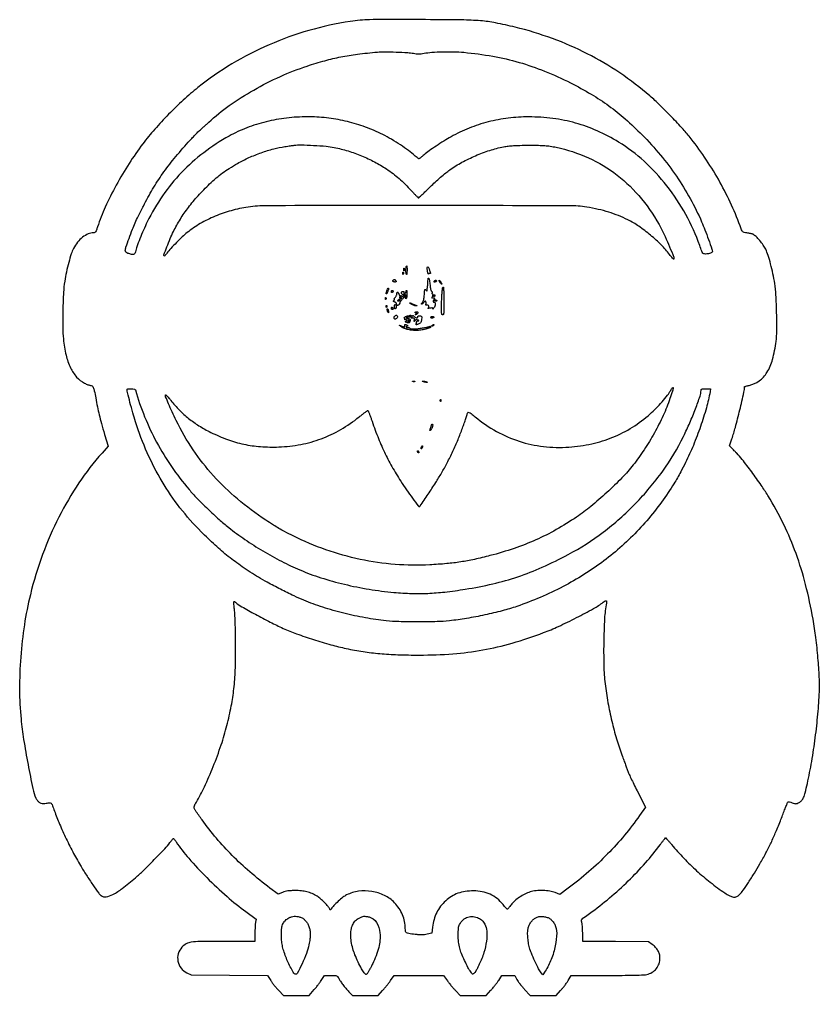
# Model space of a CAD drawing. Extents: x 11 to 928, y 0 to 1120.
import ezdxf

# ---------------------------------------------------------------- set-up
doc = ezdxf.new("R2010")
doc.units = 0

msp = doc.modelspace()

# ---------------------------------------------------------------- linework, layer by layer
for points in [[(389.818686, 1117.468228, 0.032376), (342.463865, 1107.112868, 0.032358), (296.833115, 1090.729299, 0.032629), (254.062883, 1068.753205, 0.034255), (215.241079, 1041.714696, 0.016283), (198.446598, 1027.296746, 0.01361), (181.561841, 1010.950784, 0.013673), (165.687153, 993.809317, 0.017012), (151.935374, 977, 0.020645), (136.213879, 954.524038, 0.017625), (121.499478, 929.630605, 0.01804), (109.018609, 904.598683, 0.026646), (100.073001, 881.75, -0.0104), (98.79971, 878.158347, -0.054123), (97.849834, 876.286667, -0.110689), (96.876877, 875.338402, -0.138245), (95.66847, 874.994423, 0.102295), (89.479532, 873.698234, 0.062265), (83.026398, 869.87635, 0.05686), (77.119327, 864.117761, 0.053928), (72.539734, 857.078411, 0.039915), (70.001192, 850.889284, 0.011732), (67.102955, 841.032811, 0.011911), (64.412083, 829.974684, 0.014249), (62.42565, 819.440638, 0.026118), (61.06152, 806.578717, 0.007575), (60.297537, 786.636826, 0.007671), (60.141197, 766.597261, 0.024201), (60.892071, 753.186736, 0.030586), (63.982114, 734.684137, 0.055096), (69.057398, 720.185081, 0.068787), (76.129878, 709.487336, 0.094264), (85.216756, 702.415814, 0.014855), (87.162714, 701.49104, 0.016097), (89.109263, 700.709645, 0.015768), (90.813333, 700.148695, 0.071742), (91.844312, 700, -0.167371), (93.814019, 699.321654, -0.127822), (95.209, 697.498767, -0.049154), (96.379668, 693.723705, -0.006512), (97.956546, 685.5, 0.006738), (99.917498, 675.298189, 0.009189), (101.977105, 666.163148, 0.00815), (104.559101, 656.315882, 0.003918), (108.174446, 643.769912), (112.247793, 630.039823), (105.309054, 622.269912, 0.034756), (78.752948, 588.014894, 0.030315), (55.840289, 548.852502, 0.029284), (37.107151, 505.775328, 0.027348), (23.043554, 459.818693, 0.022904), (16.192124, 425.398729, 0.019024), (11.994764, 388.293682, 0.01914), (10.649206, 351.266157, 0.024273), (12.376248, 317.088763, 0.014392), (15.36497, 293.831805, 0.007401), (20.374754, 264.888613, 0.005345), (25.86052, 237.386562, 0.053984), (29.47877, 226.298948, 0.065073), (31.305614, 223.340994, 0.091795), (33.660829, 221.339064, 0.095572), (36.500359, 220.363748, 0.076323), (39.742741, 220.402859, -0.013076), (44.925001, 221.123972, -0.177788), (46.747766, 220.678323, -0.154499), (47.970873, 219.142511, -0.009211), (50.014838, 213.5, 0.017214), (55.634565, 198.728874, 0.010966), (63.131296, 181.93709, 0.010723), (71.651757, 164.880359, 0.01294), (80.402744, 149.257709, 0.008378), (87.283599, 138.115792, 0.007951), (94.652037, 127.012409, 0.004947), (101.482439, 117.274592, 0.084753), (104.245409, 114.540662, 0.199077), (109.951271, 113.276716, 0.076914), (117.771436, 115.942604, 0.043948), (128.453955, 122.788394, 0.012726), (143.655055, 135.161561, 0.016198), (152.649729, 143.391723, 0.005569), (165.137361, 155.858825, 0.004935), (177.122284, 168.337608, 0.027417), (183.110632, 175.439673, -0.007858), (184.454168, 177.16574, -0.01177), (185.68565, 178.625811, -0.006806), (186.753212, 179.800106, -0.194731), (187.117114, 179.969079, -0.224291), (187.464358, 179.825849, -0.011258), (188.291973, 178.874178, -0.016277), (189.241273, 177.652839, -0.010892), (190.25005, 176.198335, 0.03404), (204.61941, 157.400255, 0.016253), (225.434775, 135.199974, 0.016123), (248.541185, 113.551381, 0.023789), (270.269936, 96.229451), (282.039872, 87.729459), (281.269936, 84.11473, 0.030173), (280.971822, 82.136022, 0.007359), (280.726169, 78.844382, 0.007516), (280.556554, 75.055929, 0.007428), (280.5, 71.249123), (280.5, 61.998246), (244, 61.977161, 0.002489), (217.440759, 61.829599, 0.032125), (207.55841, 61.089388, 0.088808), (201.773854, 59.197176, 0.08173), (196.813618, 55.376099, 0.119365), (192.603425, 47.91421, 0.118321), (192.255051, 39.327231, 0.116711), (195.852796, 31.427753, 0.113892), (202.636584, 25.89411), (207.5, 23.5), (251.250471, 23.201227), (295.000942, 22.902455), (298.606947, 17.265361, 0.017409), (300.383792, 14.689814, 0.008882), (302.782751, 11.576262, 0.008814), (305.372137, 8.450851, 0.013069), (307.758696, 5.814134), (313.304441, 0), (328.089597, 0), (342.874753, 0), (348.619404, 6.75, 0.007881), (351.036267, 9.682236, 0.006314), (353.548252, 12.9125, 0.006387), (355.796158, 15.95985, 0.016096), (357.331504, 18.25), (360.298951, 23), (367.623796, 23, -0.007077), (372.375536, 22.932737, -0.079837), (374.220971, 22.582328, -0.147339), (375.394302, 21.709542, -0.04147), (376.611335, 19.75, 0.028565), (378.587565, 16.377098, 0.015567), (381.369817, 12.465385, 0.014471), (384.703763, 8.328355, 0.013117), (388.379254, 4.25), (392.416416, 0), (407.107865, 0), (421.799315, 0), (426.967622, 5.654951, 0.010619), (429.235148, 8.244324, 0.006642), (431.783719, 11.365743, 0.006665), (434.213599, 14.50896, 0.012054), (436.105225, 17.154951), (440.074522, 23), (468.449483, 23), (496.824445, 23), (501.327596, 16.75, 0.010762), (503.418611, 13.975739, 0.006603), (505.994955, 10.79375, 0.006619), (508.629116, 7.710739, 0.011725), (510.892906, 5.25), (515.955066, 0), (530.89363, 0), (545.832193, 0), (551.166097, 5.907479, 0.011524), (553.463822, 8.573312, 0.007819), (555.961291, 11.708324, 0.007881), (558.27921, 14.813173, 0.015611), (560, 17.359427), (563.5, 22.903895), (571.001717, 22.951948), (578.503434, 23), (580.925909, 18.433591, 0.031154), (582.290156, 16.208623, 0.010786), (584.522492, 13.171822, 0.010668), (587.13247, 9.923076, 0.012196), (589.767825, 6.933591), (596.187268, 0), (610.993291, 0), (625.799315, 0), (630.864132, 5.541717, 0.013943), (633.070926, 8.095792, 0.008673), (635.521472, 11.2058, 0.0087), (637.83391, 14.36006, 0.015554), (639.606611, 17.041717), (643.284273, 23), (684.392136, 23.024446, 0.002026), (701.414747, 23.103535, 0.003619), (715.408362, 23.326562, 0.00242), (726.597422, 23.6401, 0.048441), (729.979953, 24.081151, 0.081692), (736.047517, 26.571612, 0.087349), (740.838284, 30.831119, 0.087057), (743.897806, 36.483818, 0.080473), (744.961588, 43, 0.068101), (744.377493, 47.307825, 0.061823), (742.652135, 51.455031, 0.058793), (739.865974, 55.23499, 0.051383), (736.157103, 58.458409), (731.831177, 61.5), (694.11124, 61.794281), (656.391304, 62.088563), (656.332852, 71.794281, 0.010058), (656.230549, 75.707373, 0.011524), (655.971525, 79.439039, 0.010708), (655.612282, 82.583212, 0.062505), (655.184884, 84.189681, -0.124081), (654.935202, 85.987842, -0.158778), (655.61885, 87.503006, -0.049054), (657.771482, 89.444934, -0.003506), (664.293489, 94.189681, 0.019243), (687.014858, 111.83888, 0.018475), (708.633633, 131.414396, 0.0188), (728.352424, 152.143784, 0.022076), (745.374107, 173.25, -0.002359), (747.582844, 176.221209, -0.003825), (749.491448, 178.723437, -0.00073), (751.188216, 180.906413, -0.231141), (751.379845, 181, -0.215606), (751.577502, 180.910613, -0.000607), (753.534003, 178.68061, -0.003403), (755.734715, 176.131306, -0.002099), (758.290303, 173.104203, 0.016394), (772.312479, 157.42685, 0.017667), (786.998148, 143.10214, 0.017757), (802.586431, 129.915807, 0.016937), (819.313208, 117.649831, 0.031333), (825.004409, 114.267535, 0.090619), (829.376238, 112.949445, 0.130437), (832.971451, 113.482972, 0.103667), (836.192178, 115.75, 0.03418), (840.196018, 120.675594, 0.007374), (846.396964, 129.750111, 0.007801), (853.150774, 140.307792, 0.00821), (859.454888, 150.894526, 0.008561), (866.400919, 163.502745, 0.011089), (872.312285, 175.307804, 0.010728), (877.84314, 187.672524, 0.007237), (883.643642, 201.999863, -0.000365), (886.162956, 208.477111, -0.000505), (888.433456, 214.284689, -0.000314), (890.352034, 219.1685, -0.006289), (890.956794, 220.650143, -0.052144), (891.637775, 221.884032, -0.220597), (892.348533, 222.29863, -0.102603), (893.469154, 222.174105, -0.007511), (896.41668, 221.163916, 0.014416), (899.230039, 220.242921, 0.07919), (900.809014, 220.037311, 0.092921), (902.256724, 220.351741, 0.023709), (904.430938, 221.392874, 0.089081), (907.390816, 223.746009, 0.077516), (909.519465, 227.091325, 0.040832), (911.408778, 232.600929, 0.007525), (913.897686, 243.05738, 0.012075), (918.903324, 268.470858, 0.010143), (923.007244, 295.616658, 0.010162), (925.998826, 322.843663, 0.012284), (927.657165, 348.5, 0.021984), (927.590915, 365.144771, 0.009534), (926.108161, 387.239428, 0.009444), (923.647671, 410.594363, 0.012831), (920.490473, 431.553388, 0.018609), (911.855938, 471.594953, 0.025046), (900.908429, 507.025086, 0.025909), (886.812991, 540.218461, 0.022357), (868.71393, 573.5, 0.015714), (860.969193, 585.47149, 0.007065), (850.092207, 600.714699, 0.005991), (839.257931, 615.088998, 0.036402), (833.043501, 622.024269, -0.010892), (832.679924, 622.390601, -0.000559), (831.530329, 623.603221, -0.00089), (830.167766, 625.048849, -0.000645), (828.655493, 626.663216), (824.810986, 630.777893), (827.451322, 638.638947, 0.016319), (831.389204, 651.767883, 0.005056), (836.464592, 671.756982, 0.002964), (841.267057, 692.028985, 0.056732), (842, 698.4679, -0.33049), (842.130111, 698.643246, -0.004204), (843.535524, 699.055961, -0.010214), (845.223251, 699.499147, -0.006277), (847.227317, 699.955331, 0.106954), (858.752737, 705.162637, 0.096568), (867.594494, 714.830393, 0.071982), (873.947225, 729.667541, 0.032596), (878.066728, 750.452263, 0.031134), (878.898587, 762.622248, 0.007277), (878.723573, 783.082507, 0.00755), (877.936643, 803.669611, 0.026273), (876.531023, 816.900857, 0.012747), (874.446586, 828.109682, 0.012533), (871.783371, 839.26168, 0.013075), (868.888705, 849.118788, 0.032661), (866.126746, 856.092867, 0.041235), (863.367409, 860.858908, 0.024754), (859.372879, 866.040757, 0.024609), (855.080347, 870.598591, 0.064075), (851.468535, 873.277547, 0.056457), (850.476937, 873.693766, 0.013557), (848.749022, 874.148817, 0.013753), (846.724652, 874.565269, 0.013241), (844.654716, 874.875788, -0.016905), (841.559917, 875.363261, -0.107043), (840.102133, 875.985299, -0.125477), (839.143915, 877.112457, -0.026738), (838.130393, 879.5, 0.019962), (826.977463, 906.79486, 0.019931), (813.677946, 933.127887, 0.019789), (798.224676, 958.497094, 0.019034), (780.62328, 982.90622, 0.018028), (771.41591, 993.862856, 0.00778), (758.408682, 1007.811837, 0.007822), (744.765545, 1021.556784, 0.015324), (733.407556, 1031.986643, 0.029614), (698.826301, 1058.437802, 0.030365), (661.641337, 1080.377528, 0.030071), (621.723898, 1097.831945, 0.027862), (578.980085, 1110.884731, 0.012021), (556.393582, 1115.855616, 0.028229), (539.285786, 1118.199248, 0.016847), (517.524787, 1119.201168, 0.002079), (470, 1119.588993, 0.000603), (428.226122, 1119.705798, 0.007008), (411.878013, 1119.502631, 0.016813), (401.12584, 1118.856004, 0.014218)], [(462.405587, 1080.961407, 0.019612), (465.532714, 1080.494373, 0.027453), (468.353176, 1080.341521, 0.027127), (471.199143, 1080.498182, 0.0185), (474.405587, 1080.970423, -0.028494), (483.40729, 1082.11298, -0.01125), (495.881801, 1082.696954, -0.011336), (508.925237, 1082.717933, -0.018346), (520, 1082.077643, -0.020462), (553.223451, 1077.552956, -0.02568), (583.498273, 1070.540191, -0.025926), (612.657139, 1060.526123, -0.02156), (642.520823, 1046.98276, -0.017022), (666.030142, 1034.050272, -0.022833), (686.33657, 1020.669976, -0.023019), (705.210373, 1005.584289, -0.017755), (724.388721, 987.507213, -0.021605), (745.462421, 964.25259, -0.0234), (763.863934, 939.856886, -0.023829), (779.607376, 914.282305, -0.024332), (792.726899, 887.5, -0.00954), (796.406147, 878.492123, -0.005231), (800.585224, 867.329439, -0.002171), (804.559716, 856.214852, -0.084974), (805, 853.642859, -0.220643), (804.473728, 852.508332, -0.086129), (802.947116, 851.613232, -0.054546), (800.463344, 850.980367, -0.02275), (797.01701, 850.651927, -0.090234), (795.122721, 850.900466, -0.16867), (793.901035, 851.818895, -0.059484), (792.790489, 853.988256, -0.004297), (790.502733, 860.339882, 0.041407), (774.588538, 895.986534, 0.040496), (752.916258, 928.806704, 0.041385), (726.773231, 957.023087, 0.048226), (697.562065, 978.973474, 0.031691), (672.986421, 991.914441, 0.036765), (648.142014, 1000.922185, 0.036753), (622.239142, 1006.196059, 0.031633), (594.5, 1007.977659, 0.030946), (570.979019, 1006.54162, 0.031853), (548.045723, 1002.213476, 0.032213), (526.093582, 995.069576, 0.033333), (505.5, 985.231582, 0.011022), (497.168031, 980.300922, 0.00855), (488.314901, 974.582624, 0.008662), (480.232474, 968.958707, 0.020443), (474.461593, 964.423038, -0.006412), (472.425481, 962.728215, -0.009483), (470.593346, 961.299267, -0.00524), (469.024666, 960.148437, -0.156884), (468.563231, 960, -0.160646), (468.097545, 960.153584, -0.004506), (466.388056, 961.44279, -0.008781), (464.396472, 963.029472, -0.00587), (462.171045, 964.911626, 0.022669), (454.500255, 970.969277, 0.013468), (444.861142, 977.509645, 0.013174), (434.478796, 983.773903, 0.01639), (424.5, 989.016745, 0.028498), (404.604878, 997.287952, 0.028515), (383.902308, 1003.241227, 0.028299), (362.503329, 1006.835468, 0.027119), (340.527639, 1008.058623, 0.030344), (316.80898, 1006.650632, 0.030409), (293.452449, 1002.38207, 0.030995), (271.232178, 995.42244, 0.034744), (250.907273, 985.978644, 0.037171), (221.76853, 966.940665, 0.0392), (196.320955, 944.10299, 0.039182), (174.739576, 917.562883, 0.037066), (157.113407, 887.5, 0.010567), (152.770739, 878.156112, 0.009075), (148.591353, 868.15342, 0.008789), (145.171376, 859.068919, 0.03359), (143.527568, 853.25, -0.090906), (142.655655, 851.125689, -0.199887), (141.238295, 850.144677, -0.117109), (138.943426, 850.195853, -0.023326), (135, 851.424759, -0.110919), (132.683841, 852.908279, -0.216215), (131.937997, 854.924476, -0.065496), (132.683119, 858.556145, -0.004458), (136.223987, 868.5, -0.004165), (140.185489, 879.045977, -0.011746), (143.187174, 886.32449, -0.01054), (146.700819, 893.871534, -0.002828), (152.602529, 905.71014, -0.016568), (163.289368, 925.214441, -0.01971), (174.681309, 942.839926, -0.01877), (187.900047, 960.201536, -0.012827), (204.134491, 978.939643, -0.003215), (208.069882, 983.197898, -0.003565), (211.927469, 987.260037, -0.003306), (215.265882, 990.680092, -0.018427), (217.134491, 992.43495, 0.003629), (218.88857, 993.987181, 0.001057), (221.567632, 996.4031, 0.001062), (224.573173, 999.136607, 0.001136), (227.5, 1001.822127, -0.032216), (251.077989, 1020.900076, -0.024256), (279.208138, 1038.826741, -0.023739), (309.726484, 1054.383103, -0.026496), (340.5, 1066.353047, -0.012419), (360.77864, 1072.473975, -0.017886), (379.018315, 1076.793552, -0.017143), (398.093572, 1079.920618, -0.010178), (421, 1082.400694, -0.025034), (428.849818, 1082.694704, -0.005532), (442.315158, 1082.375739, -0.005036), (455.73343, 1081.773938, -0.033157)], [(371.5, 972.992291, -0.024055), (387.25865, 968.936019, -0.022782), (402.849556, 963.322732, -0.022997), (417.711044, 956.378272, -0.025841), (431.285336, 948.337318, -0.015267), (438.904905, 942.932177, -0.017266), (445.865207, 937.279999, -0.0164), (452.712257, 930.909285, -0.011552), (460, 923.32589, 0.00301), (462.914867, 920.187169, 0.004735), (465.459699, 917.530632, 0.001398), (467.691367, 915.257485, 0.16542), (468.054293, 915.07589, 0.225599), (468.434135, 915.196602, 0.000694), (472.248564, 918.770532, 0.003699), (476.551227, 922.8735, 0.002282), (481.554293, 927.759962, -0.008922), (487.20646, 933.13561, -0.007106), (493.487824, 938.737408, -0.007192), (499.456457, 943.761424, -0.017907), (504, 947.211745, -0.028253), (517.916979, 955.88248, -0.023824), (533.524947, 963.480857, -0.023843), (549.770034, 969.553641, -0.028446), (565.597492, 973.648794, -0.019441), (570.929347, 974.4952, -0.013999), (576.931015, 975.040197, -0.010667), (584.41513, 975.348942, -0.004472), (594.5, 975.459401, -0.004054), (605.850963, 975.390156, -0.015009), (613.005584, 975.073536, -0.020062), (619.014814, 974.383309, -0.012464), (626, 973.11651, -0.055896), (662.937363, 961.039368, -0.057865), (695.817765, 941.18292, -0.056668), (723.835045, 913.901188, -0.0499), (746.400206, 879.888845, -0.015648), (750.921543, 870.641506, -0.008383), (755.950114, 858.966411, -0.00297), (760.726956, 847.143935, -0.176757), (760.790908, 844.872724, -0.548459), (760.443164, 844.785511, -0.01645), (759.177137, 846.064489, -0.018552), (757.585834, 847.914681, -0.009967), (755.755826, 850.305621, 0.038755), (746.639807, 860.893956, 0.022277), (734.175234, 872.228718, 0.022195), (720.607409, 882.522325, 0.035309), (708.070592, 889.93642, 0.021003), (697.376513, 894.731006, 0.020066), (686.155518, 898.692023, 0.019097), (674.125423, 901.905541, 0.015432), (661, 904.456746, 0.039999), (641.173459, 906.069436, 0.000265), (467.27185, 906.187224, 0.000284), (293.968567, 906.114447, 0.037129), (272.732188, 904.514188, 0.02988), (253.250782, 900.378573, 0.031934), (234.841628, 894.015971, 0.032879), (217.900352, 885.572811, 0.036341), (202.800467, 875.226149, 0.020608), (197.275929, 870.433336, 0.009778), (190.545029, 863.83622, 0.009741), (184.129368, 857.037235, 0.022538), (179.652321, 851.633104, -0.011838), (178.529821, 850.217583, -0.020049), (177.5163, 849.094627, -0.015305), (176.669004, 848.279784, -0.399606), (176.379628, 848.287039, -0.292663), (176.096846, 849.575945, -0.002823), (179.61435, 858.946709, -0.0095), (183.412293, 868.353221, -0.014082), (187.125483, 876.430396, -0.024286), (195.027332, 890.636039, -0.023363), (204.364768, 904.19975, -0.022064), (215.449071, 917.52779, -0.017178), (228.600434, 931.030461, -0.013623), (236.173562, 937.903577, -0.018731), (243.366099, 943.628608, -0.018041), (251.175135, 948.956648, -0.011364), (260.646942, 954.633508, -0.023636), (273.626205, 961.225653, -0.020331), (287.831559, 966.932873, -0.020772), (302.03758, 971.324722, -0.02946), (315, 973.944132, -0.00005), (318.091406, 974.381004, -0.00005), (321.178125, 974.816584, -0.000049), (323.869873, 975.195883, -0.000202), (325.5, 975.424754, -0.040183), (333.432995, 975.891455, -0.007818), (347.768973, 975.357973, -0.008445), (362.228779, 974.348199, -0.029313)], [(450.683114, 827.8125, -0.054073), (450.461564, 827.395823, -0.470617), (450.279315, 827.37858, -0.168741), (450.137993, 827.670344, -0.018894), (450.078947, 828.416667, -0.028489), (450.089945, 829.112848, -0.077125), (450.200665, 829.592839, -0.208169), (450.385309, 829.77538, -0.296942), (450.604167, 829.729167, -0.126455), (450.797407, 829.402231, -0.060344), (450.876576, 828.916927, -0.05415), (450.839148, 828.359369, -0.051402)], [(451.662281, 831.75, -0.174857), (451.474999, 831.540618, -0.447206), (451.306058, 831.601562, -0.078554), (451.189089, 832.10856, -0.017491), (451.157895, 833, -0.017491), (451.189089, 833.89144, -0.078554), (451.306058, 834.398438, -0.447206), (451.474999, 834.459382, -0.174857), (451.662281, 834.25, -0.057986), (451.818615, 833.679992, -0.037979), (451.87034, 833, -0.037979), (451.818615, 832.320008, -0.057986)], [(454.914047, 831.25, -0.004995), (454.843411, 828.41789, -0.056604), (454.678343, 827.310815, -0.650271), (454.414579, 827.269178, -0.069961), (454.056516, 828.040663, -0.065681), (453.693991, 830.235881, -0.023649), (453.740931, 833.407607, -0.015187), (454.02586, 836.480446, -0.378677), (454.613499, 837, -0.393961), (454.766904, 836.856922, -0.004354), (454.861217, 835.310938, -0.010492), (454.91922, 833.45477, -0.006301)], [(481.546231, 829.585955, -0.019916), (481.85495, 828.748649, -0.13663), (481.873139, 828.314131, -0.40022), (481.671287, 828.181981, -0.09323), (481.255349, 828.342186, 0.107567), (480.806522, 828.50058, 0.122644), (480.355073, 828.44655, 0.118768), (479.971138, 828.184105, 0.096712), (479.713533, 827.756231, -0.454032), (479.469744, 827.661874, -0.161261), (479.173787, 827.968368, -0.046566), (478.833437, 828.886272, -0.01683), (478.518245, 830.24247, -0.039124), (478.138766, 833.485355, -0.094445), (478.498262, 835.863174, -0.575504), (479.238385, 836.00397, -0.118998), (480.016548, 834.5, 0.008626), (480.356404, 833.21127, 0.006672), (480.769507, 831.818999, 0.006751), (481.190179, 830.52924, 0.016071)], [(442.394044, 818.84388, -0.194894), (442.104507, 818.627058, -0.051279), (441.520945, 818.535672, -0.044173), (440.780357, 818.561914, -0.03303), (439.977929, 818.716023, -0.03469), (439.017396, 819.039811, -0.182341), (438.61895, 819.414893, -0.233596), (438.62092, 819.896937, -0.057482), (439.066329, 820.579921, -0.04991), (439.681778, 821.186737, -0.157721), (440.215861, 821.391271, -0.153982), (440.776809, 821.246426, -0.0469), (441.482444, 820.707779, -0.039809), (441.953805, 820.197218, -0.052811), (442.289626, 819.66205, -0.063899), (442.452648, 819.181803, -0.187836)], [(481.287315, 815.109765, 0.01654), (481.585697, 812.607736, 0.022452), (482.03017, 810.376948, 0.020294), (482.543617, 808.605721, 0.175388), (483.046004, 807.971568, -0.090706), (483.455801, 807.601506, -0.095591), (483.698881, 807.116728, -0.099639), (483.738509, 806.593298, -0.108047), (483.569098, 806.111803, 0.070138), (483.382382, 805.686319, 0.145033), (483.387627, 805.326592, 0.189804), (483.578523, 805.089453, 0.130196), (483.916232, 805, -0.232633), (484.293398, 804.814477, -0.161657), (484.452686, 804.358358, -0.07351), (484.347662, 803.563172, -0.021316), (483.956602, 802.385856, 0.01249), (483.459337, 800.972659, 0.13836), (483.436577, 800.38009, 0.375349), (483.731928, 800.170988, 0.066175), (484.449328, 800.342182, -0.121785), (485.584612, 800.483719, -0.188406), (486.445575, 800.023617, -0.263656), (486.597337, 799.242844, -0.175165), (486.016312, 798.510081, 0.090006), (485.627191, 798.15967, 0.053207), (485.298542, 797.62585, 0.050967), (485.075385, 797.002328, 0.060536), (485, 796.381966, 0.059879), (485.064299, 795.846979, 0.12813), (485.26016, 795.483379, 0.191397), (485.54989, 795.345703, 0.155986), (485.885651, 795.429328, -0.440928), (486.837339, 795.158761, -0.121454), (487.223484, 793.444135, -0.06773), (486.821545, 790.879635, -0.098622), (485.752912, 788.8632, -0.008377), (485.047928, 788.027385, -0.037895), (484.593627, 787.580113, -0.551985), (484.48895, 787.613284, -0.186086), (484.511658, 787.81378, 0.178081), (484.586258, 788.392142, 0.286), (484.24722, 788.733957, 0.082561), (483.28702, 788.798967, 0.012175), (481.348435, 788.562272, -0.009287), (479.946482, 788.382874, -0.029064), (478.997665, 788.334835, -0.172593), (478.730905, 788.432011, -0.55047), (478.75, 788.581826, 0.15806), (479.941139, 789.694032, 0.26593), (479.922928, 791.022977, 0.19464), (478.646928, 791.998632, 0.110526), (476.67567, 792.093644, -0.159347), (476.420318, 792.130682, -0.239106), (476.288227, 792.307606, -0.133084), (476.317365, 792.621058, -0.049107), (476.514283, 793.02311, 0.086923), (476.724357, 793.548818, 0.04651), (476.804015, 794.245767, 0.044437), (476.753086, 794.993952, 0.052455), (476.569666, 795.67905, 0.061033), (476.16756, 796.435976, 0.303881), (475.741373, 796.601539, 0.145711), (475.175494, 796.285841, 0.014521), (474.113757, 795.131163, -0.019486), (473.348348, 794.315161, -0.024637), (472.576977, 793.626029, -0.023956), (471.892064, 793.124567, -0.147066), (471.477717, 793, -0.455253), (471.331079, 793.168422, -0.086581), (471.472616, 793.609077, -0.043326), (471.900766, 794.276877, -0.019715), (472.566474, 795.073453, 0.078195), (473.460907, 796.440165, 0.045131), (474.10533, 798.301992, 0.032983), (474.555709, 800.818786, 0.013673), (474.845109, 804.264598, -0.004264), (475.117571, 808.452113, -0.06358), (475.409155, 809.886921, -0.446407), (475.898432, 810.095858, -0.126491), (476.623647, 809.500015, 0.010815), (477.501462, 808.352469, 0.362292), (477.816532, 808.288273, 0.255956), (478.022012, 808.605018, 0.006978), (478.125, 810.30887, -0.006754), (478.191213, 811.412505, -0.006954), (478.286719, 812.503231, -0.006758), (478.395394, 813.446021, -0.029183), (478.5, 814, 0.039386), (478.605856, 814.630858, 0.004282), (478.722214, 816.101562, 0.005226), (478.827611, 817.857937, 0.004194), (478.905409, 819.75, -0.03883), (479.248654, 822.848529, -0.713683), (479.910138, 822.943871, -0.085031), (480.697032, 820.440805, -0.01233)], [(487.885723, 818.929373, -0.050263), (486.851256, 818.425666, -0.249192), (486.231135, 818.510366, -0.31899), (486.055152, 819.025759, -0.066358), (486.468963, 819.949781, -0.094768), (486.803462, 820.31425, -0.096839), (487.246423, 820.526153, -0.098884), (487.72872, 820.55319, -0.103479), (488.175861, 820.391312, -0.099167), (488.527509, 820.062889, -0.207337), (488.605142, 819.703881, -0.154764), (488.395325, 819.322543, -0.051827)], [(494.029806, 817.944306, -0.021591), (494.820696, 816.299577, -0.68275), (494.590999, 816.073375, -0.131512), (493.860788, 816.666166, -0.011834), (492.511283, 818.623124, -0.015861), (491.920255, 819.590759, -0.05198), (491.620066, 820.276302, -0.26008), (491.672196, 820.533446, -0.369416), (491.890896, 820.56743, -0.06026), (492.384881, 820.172882, -0.023106), (492.97227, 819.516875, -0.02248), (493.550765, 818.738455, -0.025697)], [(432.564278, 806.924591, -0.017208), (431.987657, 805.711796, -0.061759), (431.503297, 805.006214, -0.325873), (431.213338, 804.94265, -0.291233), (431.039142, 805.202947, -0.079838), (431.294354, 807.062986, -0.030426), (432.210245, 809.522127, -0.039478), (433.203273, 811.356052, -0.628571), (433.737329, 811.288012, -0.127734), (433.775239, 810.728562, -0.019051), (433.521835, 809.61899, -0.02039), (433.110342, 808.304605, -0.016307)], [(439, 808.059017, -0.089642), (438.926698, 807.653442, -0.053229), (438.70625, 807.2129, -0.051032), (438.382515, 806.806203, -0.06081), (438, 806.5, -0.139169), (437.620352, 806.392057, -0.191142), (437.29375, 806.521475, -0.138808), (437.073267, 806.889346, -0.066118), (437, 807.440983, -0.062283), (437.074545, 808.037096, -0.080552), (437.29375, 808.542039, -0.097988), (437.618621, 808.879982, -0.153634), (438, 809, -0.092995), (438.381732, 808.928382, -0.096318), (438.70625, 808.723586, -0.099231), (438.923444, 808.418051, -0.105429)], [(451.331247, 806.420832, 0.093032), (451.209926, 805.757431, 0.056071), (451.303301, 804.960762, 0.053554), (451.582735, 804.15989, 0.062585), (452.015472, 803.481357, -0.082807), (452.517748, 802.619151, -0.186695), (452.512621, 801.875053, -0.111443), (451.963039, 801.068273, -0.021081), (450.602165, 799.901703, 0.042977), (449.480604, 798.851784, 0.024219), (448.301744, 797.406, 0.02402), (447.24563, 795.820403, 0.03596), (446.495774, 794.335643, -0.0537), (445.415958, 792.373422, -0.182879), (444.231209, 791.565213, -0.352162), (443.348332, 791.981172, -0.113813), (443, 793.491629, 0.130037), (442.848224, 794.065351, 0.068837), (442.397034, 794.653105, 0.061123), (441.732303, 795.165334, 0.05684), (440.94735, 795.51671, -0.032733), (439.936564, 795.911986, -0.184852), (439.54188, 796.321465, -0.227139), (439.565106, 796.834146, -0.05023), (440.069795, 797.584098, 0.031028), (440.467079, 798.128196, 0.073847), (440.671335, 798.584079, 0.166302), (440.655167, 798.87358, 0.305347), (440.467457, 799, -0.429821), (440.316882, 799.158773, -0.101655), (440.420328, 799.554629, -0.047989), (440.796559, 800.162634, -0.021387), (441.398732, 800.8881, 0.04326), (442.06464, 801.765701, 0.031454), (442.652238, 802.841942, 0.032026), (443.082733, 803.942612, 0.05847), (443.266524, 804.8881, -0.023875), (443.366437, 805.696784, -0.037243), (443.536679, 806.377338, -0.042512), (443.744834, 806.863495, -0.281015), (443.962804, 806.992198, -0.277465), (444.688633, 806.541341, -0.019592), (445.736015, 804.284253, -0.02089), (446.597638, 801.949346, -0.219768), (446.477948, 800.964319, 0.176475), (446.409781, 800.635186, 0.118943), (446.5542, 800.275599, 0.088728), (446.898629, 799.938175, 0.057996), (447.392559, 799.679603, 0.088194), (447.998215, 799.562825, 0.288244), (448.331532, 799.765688, 0.152978), (448.418182, 800.305415, 0.026922), (448.2134, 801.324818, -0.010779), (447.920082, 802.574623, -0.274558), (448.028004, 802.892864, -0.34737), (448.327705, 802.904641, -0.014299), (449.237557, 802.201442, 0.043739), (449.940891, 801.721139, 0.092952), (450.56288, 801.510618, 0.135946), (451.06541, 801.575932, 0.155675), (451.432005, 801.889981, 0.167351), (451.533485, 802.33968, 0.100695), (451.364689, 802.86591, 0.079626), (450.949555, 803.389871, 0.057977), (450.346164, 803.826153, -0.089361), (449.024614, 804.913447, -0.15915), (448.496418, 806.204146, -0.230627), (448.908346, 807.233868, -0.166962), (450.06153, 807.729682, -0.054823), (450.828416, 807.703328, -0.165662), (451.287657, 807.46876, -0.202079), (451.45472, 807.039858, -0.084967)], [(454.113161, 799.713161, -0.083464), (453.720478, 799.433499, -0.453262), (453.508576, 799.522793, -0.128412), (453.478393, 799.983442, -0.016447), (453.699348, 800.958307, 0.055063), (453.844266, 801.945466, 0.070363), (453.748253, 802.858717, 0.079146), (453.422063, 803.623385, 0.100252), (452.893399, 804.178489, -0.028743), (452.242601, 804.69136, -0.189568), (452.057949, 805.053782, -0.271398), (452.200564, 805.361895, -0.055507), (452.75, 805.659464, 0.138467), (453.242994, 806.042592, 0.052635), (453.687151, 806.801009, 0.046964), (454.02178, 807.77554, 0.041935), (454.184982, 808.833333, -0.132133), (454.296926, 809.158033, -0.66422), (454.424968, 809.132535, -0.02745), (454.586566, 808.039155, -0.005734), (454.742194, 806.107212, -0.01827), (454.811453, 803.968953, -0.023481), (454.71096, 802.004434, -0.022339), (454.481894, 800.410495, -0.150622)], [(497.197255, 797.341902, -0.004741), (497.204433, 791.523819, -0.007022), (497.090751, 786.424885, -0.00353), (496.903902, 782.121902, -0.126447), (496.609655, 781.177425, -0.388438), (495.558069, 780.879334, -0.241644), (494.745567, 781.98945, -0.039764), (494.411909, 786.250938, -0.007143), (494.536537, 794.220687, -0.005556), (494.879944, 802.584732, -0.014918), (495.367687, 808.520915, -0.015531), (495.941163, 812.507411, -0.60702), (496.613662, 812.719671, -0.188035), (496.788126, 812.322259, -0.001002), (496.959721, 808.027823, -0.004184), (497.105294, 803.105168, -0.00262)], [(430.683114, 798.8125, -0.054073), (430.461564, 798.395823, -0.470617), (430.279315, 798.37858, -0.168741), (430.137993, 798.670344, -0.018894), (430.078947, 799.416667, -0.028489), (430.089945, 800.112848, -0.077125), (430.200665, 800.592839, -0.208169), (430.385309, 800.77538, -0.296942), (430.604167, 800.729167, -0.126455), (430.797407, 800.402231, -0.060344), (430.876576, 799.916927, -0.05415), (430.839148, 799.359369, -0.051402)], [(445, 798, 0.011213), (444.169589, 797.436556, 0.309569), (444.083458, 797.201904, 0.327416), (444.271084, 797.047261, 0.011938), (445.25, 797.015313, 0.055234), (445.919445, 797.083567, 0.075283), (446.485937, 797.298248, 0.095191), (446.865757, 797.619685, 0.17131), (447, 798, 0.042895), (446.938046, 798.720828, 0.364836), (446.707705, 798.914708, 0.137048), (446.26282, 798.790433, 0.007234)], [(487, 803, -0.105053), (486.918938, 802.618444, -0.099167), (486.688914, 802.29375, -0.09642), (486.345238, 802.076123, -0.093332), (485.940983, 802, -0.108972), (485.586039, 802.078288, -0.182303), (485.3746, 802.29375, -0.161196), (485.343488, 802.6179, -0.082592), (485.5, 803, -0.029505), (485.768994, 803.382774, -0.035638), (486.066025, 803.70625, -0.038439), (486.34829, 803.934461, -0.151918), (486.559017, 804, -0.210953), (486.727648, 803.92554, -0.081139), (486.870461, 803.70625, -0.061769), (486.967655, 803.382849, -0.042167)], [(489, 797.031385, -0.184534), (488.877514, 796.710807, -0.147206), (488.559375, 796.516384, -0.100118), (488.074366, 796.488865, -0.055937), (487.5, 796.638374, -0.02136), (486.925442, 796.887494, -0.030395), (486.440625, 797.160341, -0.030693), (486.087111, 797.420671, -0.222225), (486, 797.606989, -0.289661), (486.096084, 797.758929, -0.046727), (486.440625, 797.884553, -0.039339), (486.925176, 797.971531, -0.024748), (487.5, 798, -0.062722), (488.073532, 797.92777, -0.08088), (488.559375, 797.715469, -0.098158), (488.884506, 797.400789, -0.152681)], [(431.683114, 789.8125, -0.054073), (431.461564, 789.395823, -0.470617), (431.279315, 789.37858, -0.168741), (431.137993, 789.670344, -0.018894), (431.078947, 790.416667, -0.028489), (431.089945, 791.112848, -0.077125), (431.200665, 791.592839, -0.208169), (431.385309, 791.77538, -0.296942), (431.604167, 791.729167, -0.126455), (431.797407, 791.402231, -0.060344), (431.876576, 790.916927, -0.05415), (431.839148, 790.359369, -0.051402)], [(433.695235, 784.72423, -0.00808), (433.840366, 783.54525, -0.217883), (433.742902, 783.253814, -0.4653), (433.537651, 783.264499, -0.016395), (433.018111, 784, -0.063597), (432.356393, 785.351932, -0.059808), (432.038022, 786.855329, -0.171926), (432.228135, 787.59582, -0.472113), (432.692436, 787.640897, -0.088673), (432.980058, 787.228069, -0.025124), (433.272638, 786.498496, -0.024472), (433.525481, 785.62651, -0.023666)], [(439, 787.940983, -0.105429), (438.923444, 787.581949, -0.099231), (438.70625, 787.276414, -0.096318), (438.381732, 787.071618, -0.092995), (438, 787, -0.153634), (437.618621, 787.120018, -0.097988), (437.29375, 787.457961, -0.080552), (437.074545, 787.962904, -0.062283), (437, 788.559017, -0.066118), (437.073267, 789.110654, -0.138808), (437.29375, 789.478525, -0.191142), (437.620352, 789.607943, -0.139169), (438, 789.5, -0.06081), (438.382515, 789.193797, -0.051032), (438.70625, 788.7871, -0.053229), (438.926698, 788.346558, -0.089642)], [(442.5, 790.166667, -0.04347), (442.426174, 789.319123, -0.054696), (442.20625, 788.563021, -0.06509), (441.883345, 788.002099, -0.16998), (441.5, 787.75, -0.273655), (441.114667, 787.864674, -0.088485), (440.780037, 788.385821, -0.059671), (440.543541, 789.223718, -0.034767), (440.453316, 790.265561, -0.036189), (440.510793, 791.30072, -0.066228), (440.727809, 792.116251, -0.106435), (441.058831, 792.595553, -0.275698), (441.453316, 792.682228, -0.153044), (441.854598, 792.392416, -0.061901), (442.192537, 791.799363, -0.05345), (442.422562, 791.021428, -0.045205)], [(464.941601, 791.948227, -0.010265), (466.04671, 791.587959, -0.129089), (466.407792, 791.344924, -0.574897), (466.348947, 791.168477, -0.039435), (465.70034, 791.085953, -0.095681), (463.938173, 791.339776, -0.022521), (461.159736, 792.445887, -0.016061), (458.481859, 793.759412, -0.277472), (458, 794.560864, -0.451406), (458.139083, 794.683528, -0.042186), (458.643783, 794.576159, -0.032318), (459.350622, 794.311274, -0.017061), (460.191601, 793.897458, 0.016363), (461.215122, 793.392045, 0.009136), (462.490948, 792.841047, 0.009106), (463.802777, 792.330428, 0.014595)], [(466.903079, 782.383217, -0.046029), (466.380439, 781.859865, -0.043434), (465.761107, 781.429511, -0.046489), (465.142109, 781.147459, -0.101482), (464.627555, 781.078947, -0.038264), (464.212084, 781.140207, -0.409541), (464.128562, 781.270369, -0.227742), (464.258149, 781.439164, -0.021172), (464.75, 781.662281, 0.061896), (465.227966, 781.927857, 0.05974), (465.632812, 782.30511, 0.064692), (465.907552, 782.731748, 0.111184), (466, 783.14235, 0.148641), (465.905283, 783.453922, 0.191612), (465.660863, 783.621829, 0.13264), (465.287719, 783.606726, 0.062426), (464.845492, 783.404508, -0.029304), (464.395653, 783.161683, -0.293058), (464.193445, 783.188892, -0.333325), (464.151292, 783.374434, -0.033384), (464.377517, 783.801818, -0.112599), (464.752692, 784.182716, -0.081903), (465.301096, 784.417994, -0.076203), (465.935258, 784.475044, -0.076151), (466.557548, 784.339543, -0.055318), (467.235311, 783.989332, -0.204929), (467.492966, 783.595277, -0.178124), (467.403431, 783.096825, -0.040633)], [(443.664167, 777.567217, -0.146036), (442.845033, 776.503959, -0.138767), (441.560333, 776.037086, -0.183416), (440.462181, 776.36479, -0.233615), (440, 777.3, -0.073375), (440.086276, 777.884742, -0.038655), (440.3525, 778.570625, -0.037433), (440.740724, 779.24499, -0.047088), (441.2, 779.8, -0.156465), (442.293025, 780.362093, -0.229072), (443.313085, 780.062353, -0.186286), (443.855573, 778.984456, -0.116606)], [(458.856763, 778.890313, -0.047165), (458.206493, 778.559571, -0.026656), (457.36715, 778.278661, -0.0264), (456.482758, 778.083794, -0.038925), (455.690983, 778.015313, 0.052963), (455.039978, 777.940582, 0.113799), (454.586983, 777.723577, 0.185546), (454.401258, 777.406965, 0.181238), (454.473008, 777.043674, 0.116874), (454.799982, 776.717267, 0.081792), (455.283743, 776.519196, 0.075077), (455.846937, 776.476581, 0.073145), (456.402983, 776.601145, -0.24691), (457.532776, 776.467517, -0.157399), (458.359092, 775.395523, -0.12059), (458.527074, 773.792937, -0.140193), (457.912248, 772.394265, -0.072915), (457.300082, 771.843665, -0.112047), (456.636644, 771.59109, -0.103284), (455.889461, 771.639904, -0.055136), (455.026478, 771.98583, 0.017445), (454.322335, 772.331641, 0.023932), (453.66542, 772.589288, 0.022014), (453.118675, 772.747629, 0.186524), (452.869509, 772.714816, -0.821869), (452.846856, 772.742004, -0.028978), (453.01848, 772.93029, -0.011284), (453.397063, 773.283793, -0.004546), (453.929156, 773.75, 0.013469), (454.725969, 774.473682, 0.265976), (454.815956, 774.779012, 0.327631), (454.596179, 774.965737, 0.017764), (453.632113, 775, -0.057617), (453.006115, 775.072376, -0.123954), (452.577619, 775.29375, -0.190761), (452.411224, 775.621086, -0.163142), (452.5, 776, 0.106323), (452.635503, 776.380971, 0.180852), (452.560039, 776.70625, 0.163332), (452.279436, 776.924564, 0.084548), (451.836511, 777, -0.284778), (451.583212, 777.157, -0.259872), (451.597921, 777.466825, -0.076511), (452.03488, 777.976578, -0.024605), (452.823875, 778.589191, -0.042391), (453.79947, 779.155947, -0.042842), (454.853277, 779.547701, -0.046462), (455.828002, 779.722484, -0.113225), (456.546381, 779.620575, 0.061921), (457.102693, 779.48283, 0.108334), (457.572999, 779.528492, 0.150908), (457.882036, 779.745483, 0.166275), (458, 780.090402, -0.130537), (458.089083, 780.425806, -0.189872), (458.325112, 780.615237, -0.14479), (458.683199, 780.620054, -0.069975), (459.106763, 780.434017, -0.079241), (459.524505, 780.0737, -0.218762), (459.625764, 779.708088, -0.167837), (459.417879, 779.321264, -0.045108)], [(456, 773.5, 0.024748), (456.028469, 772.925176, 0.039339), (456.115447, 772.440625, 0.046727), (456.241071, 772.096084, 0.289661), (456.393011, 772, 0.222225), (456.579329, 772.087111, 0.030693), (456.839659, 772.440625, 0.030395), (457.112506, 772.925442, 0.02136), (457.361626, 773.5, 0.055937), (457.511135, 774.074366, 0.100118), (457.483616, 774.559375, 0.147206), (457.289193, 774.877514, 0.184534), (456.968615, 775, 0.152681), (456.599211, 774.884506, 0.098158), (456.284531, 774.559375, 0.08088), (456.07223, 774.073532, 0.062722)], [(466.454751, 777.359917, 0.092246), (466.836562, 777.589388, 0.083763), (467.125541, 777.94782, 0.084586), (467.278924, 778.377833, 0.0969), (467.270496, 778.813512, -0.245952), (467.378212, 779.203037, -0.111382), (467.828853, 779.509242, -0.07208), (468.570349, 779.683692, -0.040989), (469.493568, 779.688512, -0.056295), (471.087808, 779.38326, -0.233309), (471.778042, 778.727134, -0.12286), (471.914492, 777.466457, -0.012192), (471.422904, 774.440736, -0.050383), (470.984541, 772.950712, -0.080223), (470.29518, 771.818497, -0.078847), (469.274877, 770.947859, -0.047065), (467.83836, 770.245089, -0.009449), (466.139066, 769.64011, -0.121351), (465.471533, 769.585513, -0.393168), (465.239914, 769.882921, -0.069833), (465.413868, 770.636141, 0.017512), (465.638255, 771.288283, 0.015287), (465.827824, 771.984616, 0.015545), (465.960363, 772.624835, 0.04329), (466, 773.081787, -0.178151), (466.13185, 773.440094, -0.084896), (466.514063, 773.759556, -0.067523), (467.080416, 773.99367, -0.050102), (467.75, 774.09968, 0.045097), (468.338456, 774.18683, 0.572255), (468.390719, 774.359384, 0.126094), (468.030395, 774.59263, 0.011471), (467, 774.912143, 0.038452), (465.795968, 775.157311, 0.09483), (464.899842, 775.098904, 0.12316), (464.232653, 774.735053, 0.092334), (463.729475, 774.062463, -0.016822), (463.38381, 773.417196, -0.596946), (463.248344, 773.421394, -0.157253), (463.20372, 773.71364, -0.006769), (463.385855, 774.75, 0.047934), (463.494321, 775.929347, 0.19219), (463.228168, 776.588367, 0.163239), (462.545701, 776.946789, 0.032576), (461.15638, 777.078947, -0.018002), (460.207552, 777.141386, -0.072996), (459.647499, 777.282867, -0.396664), (459.564625, 777.467273, -0.216903), (459.75, 777.662281, 0.089837), (460.227924, 777.963729, 0.065384), (460.632812, 778.446092, 0.064081), (460.906629, 779.028123, 0.078094), (461, 779.622288, -0.126313), (461.139685, 780.166397, -0.346228), (461.481438, 780.311527, -0.106745), (462.10541, 779.988486, -0.014906), (463.204751, 779.023872, 0.03078), (464.125526, 778.266268, 0.038457), (465.068898, 777.687795, 0.042365), (465.905731, 777.345266, 0.166776)], [(485.5, 778, -0.08825), (485.157656, 777.617164, -0.053305), (484.640225, 777.29375, -0.051278), (484.038022, 777.074167, -0.061875), (483.440983, 777, -0.067639), (482.890182, 777.074854, -0.08433), (482.423289, 777.29375, -0.09965), (482.111069, 777.61866, -0.142666), (482, 778, -0.195654), (482.155423, 778.381985, -0.086673), (482.604836, 778.70625, -0.066561), (483.270941, 778.926392, -0.0466), (484.059017, 779, -0.047867), (484.804599, 778.928459, -0.104212), (485.33165, 778.70625, -0.181468), (485.558599, 778.378123, -0.202618)], [(455, 769, -0.021149), (455.621859, 768.559769, -0.167501), (455.8125, 768.269141, -0.405416), (455.704915, 768.081977, -0.066727), (455.25, 768.015313, 0.087074), (454.772696, 767.925516, 0.093257), (454.367188, 767.67932, 0.098832), (454.095842, 767.316506, 0.111743), (454, 766.893011, 0.154099), (454.118415, 766.517917, 0.15229), (454.431218, 766.276674, 0.114223), (454.906415, 766.215885, 0.066643), (455.467975, 766.349337, -0.058345), (456.06784, 766.502412, -0.067666), (456.656674, 766.501332, -0.078646), (457.145472, 766.353375, -0.142535), (457.453197, 766.075728, 0.187578), (458.622463, 765.193518, 0.047248), (461.011813, 764.756009, 0.038211), (464.231083, 764.722878, 0.021433), (468.122882, 765.148591, -0.000163), (470.364896, 765.49085, -0.000153), (472.654847, 765.838947, -0.000152), (474.686109, 766.146453, -0.000528), (476, 766.343531, 0.015964), (477.085123, 766.540716, 0.011574), (478.279688, 766.826504, 0.011712), (479.402366, 767.151032, 0.024912), (480.25, 767.464901, -0.042722), (480.920886, 767.686521, -0.081441), (481.485937, 767.726787, -0.135059), (481.855761, 767.587636, -0.240065), (482, 767.304533, -0.315761), (481.023138, 765.911922, -0.023439), (476.336476, 764.459521, -0.029425), (470.764727, 763.360135, -0.034182), (465.375727, 762.995054, -0.028437), (460.103148, 763.29884, -0.03506), (455.263115, 764.202108, -0.038673), (451.062286, 765.649921, -0.058205), (447.714486, 767.591214, -0.002354), (446.358863, 768.614244, -0.174277), (446.210995, 768.842656, -0.589942), (446.311255, 768.93315, -0.005277), (447.5, 768.50959, 0.006955), (450.662419, 767.394733, 0.074768), (451.996175, 767.157865, 0.356467), (452.467454, 767.522379, 0.149604), (452.407873, 768.379482, -0.092074), (452.2143, 769.426734, -0.346714), (452.600613, 769.916011, -0.170429), (453.521611, 769.821136, -0.03338)], [(485.5, 769, -0.075854), (485.175433, 768.618541, -0.054031), (484.713662, 768.298248, -0.053889), (484.192374, 768.083483, -0.074131), (483.690983, 768.015313, -0.102799), (483.327599, 768.095709, -0.37991), (483.239151, 768.292684, -0.147021), (483.445888, 768.597454, -0.027275), (484, 769, -0.008108), (485.281145, 769.798791, -0.136158), (485.758161, 769.931144, -0.541951), (485.886554, 769.734105, -0.034464)], [(143.423536, 694.75, 0.026197), (154.111225, 663.885866, 0.027229), (167.850224, 634.716359, 0.027016), (184.788798, 607.004808, 0.024939), (205.044065, 580.5, 0.01759), (214.075545, 570.560646, 0.008237), (226.416214, 558.314137, 0.00825), (239.386598, 546.264931, 0.014713), (250.5, 536.853341, 0.018671), (268.946932, 523.235696, 0.015306), (289.603136, 510.055016, 0.015275), (311.080876, 498.131151, 0.018322), (332, 488.292576, 0.023416), (356.260984, 479.267027, 0.018683), (383.150911, 471.767981, 0.018138), (411.448843, 466.080721, 0.018407), (439.946247, 462.492495, 0.013838), (460.428423, 461.246218, 0.019312), (478.780086, 461.347555, 0.017869), (498.114536, 462.895222, 0.009678), (521.761536, 466.106322, 0.018968), (553.294185, 472.244461, 0.0238), (581.929467, 480.40983, 0.023444), (610.004757, 491.371921, 0.017522), (639.862252, 505.948645, 0.040471), (679.904169, 531.620441, 0.036794), (716.675028, 564.168984, 0.037026), (748.04957, 601.519609, 0.042407), (772.008376, 641.5, 0.011844), (779.146053, 657.004889, 0.011057), (785.715197, 673.186958, 0.008516), (790.934847, 687.643969, 0.082549), (792, 694.051622, -0.125361), (792.259077, 695.068709, -0.18457), (792.952507, 695.661033, -0.075576), (794.384333, 695.937928, -0.010041), (797.475, 696), (802.95, 696), (802.368974, 692.75, -0.024221), (798.130001, 674.258015, -0.014787), (791.438717, 652.880382, -0.01448), (783.212103, 631.14817, -0.018054), (774.273794, 611.5, -0.003406), (768.78258, 600.685824, -0.011718), (765.009093, 593.780103, -0.011783), (760.926823, 587.078169, -0.003474), (754.358295, 577, -0.042669), (720.808582, 534.639293, -0.04265), (680.550404, 498.581272, -0.041593), (633.773405, 469.121915, -0.036761), (580.826561, 446.398288, -0.018774), (564.157479, 441.344571, -0.011504), (544.17702, 436.58569, -0.011253), (523.218454, 432.591696, -0.013846), (503.5, 429.850894, -0.021359), (489.358949, 428.891945, -0.006219), (467.526802, 428.617718, -0.006288), (445.615616, 428.890612, -0.019989), (431, 429.842018, -0.018838), (407.174018, 433.263998, -0.016051), (382.351916, 438.61744, -0.016236), (358.284505, 445.459677, -0.021032), (336.741761, 453.360381, -0.013629), (325.349075, 458.459367, -0.00528), (309.844813, 466.114791, -0.005183), (294.67151, 474.005908, -0.015977), (284.646784, 479.77083, -0.012153), (265.972963, 491.955795, -0.017286), (250.044631, 503.741375, -0.017293), (234.973206, 516.595513, -0.012176), (218.902856, 532.026289, -0.029896), (194.600633, 559.64698, -0.030961), (174.072333, 589.659731, -0.030514), (157.155322, 622.394724, -0.027346), (143.643582, 658.150579, -0.007426), (140.506483, 668.595611, -0.005226), (137.276099, 680.430256, -0.002836), (134.41435, 691.621698, -0.061244), (134, 694.991772, -0.38995), (134.824912, 695.888651, -0.027306), (138.548734, 695.99648, -0.026974), (142.327688, 695.695097, -0.297406)], [(756.355297, 684.75, -0.023564), (748.603888, 665.385621, -0.01925), (738.569096, 645.452061, -0.01911), (726.933752, 626.17646, -0.022083), (714.373466, 608.784342, -0.025114), (701.299486, 593.872916, -0.014092), (684.037245, 577.048225, -0.01407), (665.731263, 561.113939, -0.023629), (649.395181, 548.929269, -0.02011), (625.962144, 534.45272, -0.023425), (602.582282, 522.684079, -0.02292), (577.765338, 512.95376, -0.017827), (550, 504.602255, -0.010313), (532.152124, 500.31197, -0.015834), (516.524339, 497.409782, -0.015357), (500.399938, 495.445254, -0.008964), (480.976083, 494.032601, -0.033823), (441.230677, 494.547239, -0.032088), (401.1981, 500.381628, -0.031847), (361.942538, 511.353659, -0.032123), (324.515516, 527.197127, -0.003503), (314.605739, 532.251844, -0.010829), (308.012238, 535.856774, -0.011311), (301.733959, 539.659644, -0.004108), (293, 545.325229, -0.029199), (260.476704, 569.643962, -0.034546), (232.904915, 596.352486, -0.035204), (209.698027, 626.13988, -0.032549), (190.221785, 659.656392, -0.007879), (185.540994, 669.457041, -0.009682), (181.495401, 678.753826, -0.004615), (178.192953, 686.977861, -0.178033), (178.153509, 688.925664, -0.54176), (178.529687, 689.019989, -0.012994), (180.070814, 687.515722, -0.016708), (181.984625, 685.411747, -0.009148), (184.193944, 682.715136, 0.026848), (193.981192, 671.596144, 0.030113), (204.554948, 662.035531, 0.02949), (216.399796, 653.651611, 0.023865), (230, 646.057355, 0.027943), (249.131987, 637.840287, 0.034671), (267.745267, 632.478175, 0.034527), (286.985275, 629.724735, 0.027335), (308, 629.336699, 0.038427), (333.070771, 632.182065, 0.042024), (356.644662, 638.803519, 0.04178), (378.897409, 649.316026, 0.037171), (400.03376, 663.75, -0.004012), (403.574104, 666.528664, -0.006173), (406.686122, 668.870312, -0.002399), (409.37992, 670.825858, -0.157055), (409.920642, 671, -0.297211), (410.331736, 670.731959, -0.00505), (411.444992, 668.135937, -0.01107), (412.67653, 664.98761, -0.006913), (413.985671, 661.25, 0.012734), (421.265006, 641.217977, 0.01718), (428.92182, 623.522478, 0.017764), (437.553978, 606.870731, 0.015286), (447.766738, 590, 0.006962), (454.450561, 579.992423, 0.007435), (461.268735, 570.393963, 0.002196), (467.743293, 561.641306, 0.236653), (469.022357, 561, 0.250376), (470.165579, 561.610757, 0.000841), (479.244032, 575.234878, 0.004957), (487.786468, 588.382473, 0.009275), (494.392623, 599.212601, 0.012948), (500.935269, 611.095996, 0.010145), (507.431018, 624.303028, 0.010092), (513.428144, 637.854851, 0.012294), (518.469287, 650.780829, 0.002752), (520.588592, 656.738513, 0.004073), (522.375353, 661.987148, 0.001882), (523.842324, 666.470733, 0.07827), (524, 667.471812, -0.218144), (524.592471, 668.765173, -0.279936), (525.857064, 668.97676, -0.067246), (528.36256, 667.560755, -0.009246), (533.082557, 663.842874, 0.044229), (557.501452, 647.234422, 0.049135), (583.637689, 635.853466, 0.049404), (611.363568, 629.834585, 0.045604), (640.5, 629.138232, 0.03786), (666.663962, 632.903618, 0.042374), (690.955856, 640.506271, 0.043003), (713.308831, 651.972501, 0.041263), (733.703898, 667.233581, 0.019011), (740.340753, 673.5782, 0.013238), (747.356467, 681.209184, 0.013081), (753.527931, 688.674823, 0.037793), (757.253319, 694.25, -0.037415), (759.347177, 697.388661, -0.749503), (760.023845, 697.119427, -0.054647), (759.264076, 693.436381, -0.005255)], [(463.729167, 704.395833, -0.126455), (463.402231, 704.202593, -0.060344), (462.916927, 704.123424, -0.05415), (462.359369, 704.160852, -0.051402), (461.8125, 704.316886, -0.054073), (461.395823, 704.538436, -0.470617), (461.37858, 704.720685, -0.168741), (461.670344, 704.862007, -0.018894), (462.416667, 704.921053, -0.028489), (463.112848, 704.910055, -0.077125), (463.592839, 704.799335, -0.208169), (463.77538, 704.614691, -0.296942)], [(477.5, 704, -0.132187), (478.144577, 703.490687, -0.616563), (477.987773, 703.178743, -0.056364), (476.29906, 703.369713, -0.021183), (474, 704, -0.004584), (472.638787, 704.449736, -0.1769), (472.393431, 704.647517, -0.56424), (472.469886, 704.79251, -0.010858), (473.5, 704.830035, -0.034995), (474.410457, 704.779667, -0.019847), (475.5, 704.598337, -0.019741), (476.588662, 704.327209, -0.030584)], [(493.683114, 681.8125, -0.054073), (493.461564, 681.395823, -0.470617), (493.279315, 681.37858, -0.168741), (493.137993, 681.670344, -0.018894), (493.078947, 682.416667, -0.028489), (493.089945, 683.112848, -0.077125), (493.200665, 683.592839, -0.208169), (493.385309, 683.77538, -0.296942), (493.604167, 683.729167, -0.126455), (493.797407, 683.402231, -0.060344), (493.876576, 682.916927, -0.05415), (493.839148, 682.359369, -0.051402)], [(483.841809, 651.976057, -0.022803), (483.365396, 650.786817, -0.024637), (482.793453, 649.677097, -0.025157), (482.212478, 648.781483, -0.09818), (481.731595, 648.334117, -0.098143), (481.326432, 648.182576, -0.398944), (481.128461, 648.317126, -0.133196), (481.150435, 648.754809, -0.020065), (481.458657, 649.585955, 0.015409), (481.799668, 650.4799, 0.008414), (482.165313, 651.595263, 0.008378), (482.49908, 652.742138, 0.013187), (482.742945, 653.738345, -0.038568), (482.988727, 654.55958, -0.07047), (483.328624, 655.169232, -0.113261), (483.701762, 655.48093, -0.261726), (484.054624, 655.466241, -0.226936), (484.305897, 655.075004, -0.046407), (484.332804, 654.230438, -0.040413), (484.179338, 653.154523, -0.028249)], [(472.122073, 628.325003, -0.022794), (471.370907, 627.158973, -0.582659), (471.068872, 627.189955, -0.18392), (471.038161, 627.807875, -0.013074), (471.623539, 629.461341, -0.033338), (471.896209, 630.051117, -0.064271), (472.201425, 630.471425, -0.109577), (472.487156, 630.665262, -0.299281), (472.715202, 630.618131, -0.217548), (472.826923, 630.318576, -0.045448), (472.734072, 629.751423, -0.039963), (472.494276, 629.058111, -0.028467)], [(468.381557, 623.448062, -0.036408), (468.556862, 622.868281, -0.155351), (468.525685, 622.512472, -0.32948), (468.325929, 622.393111, -0.1144), (467.988546, 622.507079, -0.061454), (467.610411, 622.810572, -0.051183), (467.290385, 623.21498, -0.053277), (467.072509, 623.65395, -0.088797), (467, 624.059017, -0.079093), (467.117673, 624.798253, -0.444011), (467.441482, 624.942608, -0.168622), (467.894727, 624.51997, -0.029964)], [(683.611153, 450.25, 0.035822), (681.378517, 432.481614, 0.009932), (680.436246, 404.380303, 0.010355), (680.638495, 375.714881, 0.026394), (682.310487, 355, 0.012784), (685.799814, 333.223135, 0.013531), (690.342861, 312.064939, 0.01411), (695.793458, 292.121402, 0.017724), (702.009588, 274, -0.001739), (704.061081, 268.589426, -0.002103), (705.947283, 263.497106, -0.001782), (707.501618, 259.19849, -0.01439), (708.151035, 257.202913, 0.036274), (708.945074, 255.082813, 0.002528), (711.633467, 249.311495, 0.003578), (714.926382, 242.46223, 0.002685), (718.645433, 234.968461), (728.170855, 216.031096), (721.527275, 206.502237, -0.021212), (704.221961, 183.797971, -0.020391), (684.835921, 162.329132, -0.019966), (663.348299, 142.084106, -0.01843), (639.748901, 123.045041), (629.997801, 115.754658), (624.748901, 118.030604, 0.064562), (618.814898, 119.738175, 0.031592), (610.96178, 120.431686, 0.031306), (602.827172, 120.125092, 0.048745), (595.95322, 118.7483, 0.043542), (590.01199, 116.360704, 0.031983), (583.894983, 112.751218, 0.032369), (578.400794, 108.471734, 0.050801), (574.355482, 104.066364, -0.007218), (572.861786, 102.124729, -0.011015), (571.505063, 100.488245, -0.005796), (570.327299, 99.161077, -0.211413), (569.963371, 99, -0.203162), (569.590879, 99.157868, -0.004977), (568.282665, 100.536753, -0.010013), (566.773095, 102.226551, -0.006551), (565.098021, 104.231498, 0.05238), (558.131144, 111.168306, 0.061136), (550.206986, 116.097255, 0.060194), (541.220177, 119.016519, 0.048499), (531.104764, 120, 0.03712), (521.715994, 119.30201, 0.048287), (513.355193, 117.212401, 0.050924), (505.908666, 113.677833, 0.049332), (499.243684, 108.678959, 0.044549), (493.435844, 102.313955, 0.047294), (488.977763, 95.14122, 0.046827), (485.913002, 87.192397, 0.042098), (484.243234, 78.522592), (483.5, 71.545185), (478, 70.299676, -0.025052), (474.943415, 69.766788, -0.026157), (471.892667, 69.552244, -0.022602), (468.473101, 69.645581, -0.012066), (464.262564, 70.053647, -0.006455), (456.819724, 71.054378, -0.099295), (454.39569, 71.924155, -0.21293), (453.30386, 73.49047, -0.046007), (452.975554, 76.856989, 0.050831), (452.124831, 84.789343, 0.047644), (449.687105, 92.569726, 0.046721), (445.762353, 99.888713, 0.044989), (440.503062, 106.452449, 0.088316), (429.051548, 114.787745, 0.073408), (414.668548, 119.338976, 0.072804), (399.467098, 119.560268, 0.084159), (385.637047, 115.301538, 0.050191), (381.513387, 112.676173, 0.016379), (375.989976, 108.023947, 0.015951), (370.825735, 103.069727, 0.059132), (368.077346, 99.5, -0.0223), (367.460818, 98.564279, -0.149538), (367.021668, 98.232693, -0.308193), (366.655796, 98.325358, -0.083435), (366.322102, 98.859571, 0.073634), (364.3721, 102.121077, 0.020126), (360.380616, 106.616301, 0.021123), (355.864876, 110.927227, 0.044414), (351.952935, 113.78661, 0.031689), (345.976373, 116.890951, 0.040634), (340.124078, 118.924852, 0.038987), (333.827863, 120.040168, 0.025924), (326.5, 120.374191, 0.012098), (321.978666, 120.236337, 0.023009), (318.358426, 119.87059, 0.027331), (315.247347, 119.235582, 0.029635), (312.30918, 118.277375), (307.11836, 116.237121), (297.80918, 123.275573, -0.015624), (274.683227, 141.924058, -0.019402), (254.43905, 160.733168, -0.020194), (236.401994, 180.370559, -0.019877), (219.907867, 201.5, -0.002603), (212.4096, 212.050833, -0.076466), (210.950745, 214.995214, -0.185961), (211.101196, 217.485646, -0.029467), (213.434486, 221.892152, 0.02841), (222.691636, 239.285735, 0.013356), (232.74373, 262.696654, 0.01327), (241.891314, 287.57706, 0.019759), (248.440723, 309.827075, 0.013496), (253.44459, 332.228328, 0.020659), (256.446445, 351.895513, 0.018898), (257.974124, 372.970955, 0.009153), (258.413733, 400, 0.003249), (258.302752, 412.995463, 0.003846), (258.023569, 425.276362, 0.0037), (257.631561, 435.635994, 0.018749), (257.154023, 441.395993, -0.005369), (256.733038, 445.226174, -0.008358), (256.460939, 448.536184, -0.003475), (256.296706, 451.347416, -0.212307), (256.473195, 451.806528, -0.249846), (256.789908, 451.903019, -0.054629), (257.352455, 451.727098, -0.044682), (258.033693, 451.353572, -0.029638), (258.743869, 450.813578, 0.046663), (265.458041, 446.059669, 0.005818), (281.057858, 437.308998, 0.007433), (298.096333, 428.336392, 0.011726), (313, 421.203334, 0.018294), (328.364613, 414.952988, 0.009961), (347.636952, 408.354972, 0.009898), (367.595792, 402.396122, 0.015035), (385.178254, 398.088398, 0.014559), (404.553085, 394.541068, 0.015552), (423.680403, 392.217902, 0.014103), (444.477637, 390.935995, 0.008686), (469, 390.54396, 0.018568), (507.557271, 392.029835, 0.025799), (541.835977, 396.415013, 0.025948), (575.328937, 404.282123, 0.019112), (611.5, 416.301334, 0.018666), (628.462566, 423.400246, 0.009479), (649.268958, 433.518739, 0.008753), (668.767917, 443.896845, 0.036581), (679.884859, 451.176194, -0.024309), (682.0701, 452.684911, -0.202521), (683.232814, 452.867801, -0.341708), (683.790024, 452.162509, -0.051724)], [(332.056846, 90.000752, -0.073606), (335.302039, 88.559646, -0.060918), (338.230181, 86.159896, -0.056844), (340.667192, 82.947484, -0.049101), (342.461154, 79.110101, -0.044931), (343.556832, 74.808028, -0.040332), (343.919939, 70.219167, -0.033184), (343.555762, 64.871827, -0.016759), (342.426542, 58.207842, -0.038817), (339.589289, 48.302458, -0.020123), (334.612428, 36.425309, -0.010961), (329.130479, 25.331782, -0.368336), (326.587685, 24.304105, -0.184452), (325.166058, 25.469213, -0.007838), (321.973112, 31.261954, -0.013887), (318.722037, 37.81865, -0.015454), (315.961349, 44.318594, -0.016779), (313.501299, 51.335993, -0.027939), (311.965646, 57.406819, -0.028485), (311.134702, 63.527253, -0.018321), (310.838543, 70.685919, -0.035202), (311.284508, 77.4675, -0.075825), (312.764598, 82.474813, -0.092504), (315.427794, 86.179768, -0.076003), (319.423711, 88.980654, -0.034748), (322.643223, 90.304701, -0.060105), (325.47561, 90.880739, -0.057953), (328.434406, 90.776536, -0.030006)], [(411.346655, 90.059655, -0.199634), (419.943648, 83.894827, -0.119631), (423.91487, 71.768317, -0.083337), (422.447365, 55.124324, -0.050232), (415.551457, 36.5, -0.004883), (413.750228, 32.907519, -0.005818), (411.979192, 29.55625, -0.005077), (410.426008, 26.766128, -0.037249), (409.573544, 25.5, -0.022731), (408.526146, 24.287545, -0.24143), (407.929567, 24.077145, -0.174096), (407.293247, 24.407992, -0.011184), (405.885014, 26, -0.052571), (402.873015, 30.432929, -0.012829), (398.897059, 38.336221, -0.013806), (395.185372, 46.810174, -0.027703), (392.820049, 53.719394, -0.031501), (391.04312, 61.996745, -0.038731), (390.48226, 69.876151, -0.043442), (391.125738, 76.760947, -0.081952), (393, 82, -0.032245), (394.398428, 84.174241, -0.041227), (395.965306, 85.966362, -0.041671), (397.790452, 87.462478, -0.034088), (399.96189, 88.75, -0.018448), (403.245959, 90.256801, -0.069798), (405.428979, 90.823302, -0.068444), (407.705181, 90.772894, -0.017302)], [(537.03811, 88.75, -0.034056), (539.210611, 87.462034, -0.041793), (541.03404, 85.966972, -0.041353), (542.598304, 84.175634, -0.032242), (543.994996, 82, -0.111717), (546.396719, 73.763749, -0.048519), (545.98687, 62.300756, -0.042772), (543.076402, 49.174194, -0.034808), (537.822407, 35.758622, -0.008454), (536.1083, 32.296908, -0.010362), (534.386273, 29.125189, -0.00897), (532.843166, 26.527761, -0.070424), (531.946791, 25.451846, -0.04947), (530.886197, 24.667608, -0.229412), (530.148032, 24.603356, -0.133844), (529.387849, 25.157968, -0.013904), (528.042648, 26.940106, -0.034056), (524.829841, 32.172226, -0.011638), (520.879463, 40.159019, -0.011649), (517.303306, 48.325344, -0.033791), (515.353449, 54.171872, -0.037795), (514.075769, 61.241583, -0.024204), (513.618192, 69.576739, -0.022343), (513.912549, 77.271521, -0.104242), (515.177365, 81.5, -0.083124), (519.336391, 86.812094, -0.105501), (524.6975, 89.956537, -0.107714), (530.786364, 90.602098, -0.089761)], [(619.05798, 87.958714, -0.044429), (620.357826, 86.846928, -0.022186), (621.802573, 85.23272, -0.021833), (623.160555, 83.416529, -0.029966), (624.206344, 81.665785, -0.124934), (626.550728, 71.651732, -0.045386), (624.947431, 57.044383, -0.043466), (620.337955, 41.421759, -0.052753), (613.301459, 27.879349), (610.592202, 23.785386), (608.655215, 26.142693, -0.054209), (605.857193, 30.417881, -0.009003), (601.545657, 39.271021, -0.010117), (597.528801, 48.389017, -0.034993), (595.471288, 54.5, -0.023155), (594.101751, 60.972767, -0.023772), (593.351349, 67.487913, -0.02528), (593.254182, 73.344706, -0.057853), (593.911044, 77.704531, -0.054816), (595.357877, 81.384099, -0.047443), (597.629009, 84.858353, -0.04878), (600.430092, 87.739706, -0.06891), (603.450423, 89.652024, -0.085911), (606.947301, 90.565188, -0.048062), (611.355969, 90.512194, -0.047845), (615.712094, 89.61243, -0.080038)]]:
    msp.add_lwpolyline(points, format="xyb", close=True)

doc.saveas('drawing.dxf')
